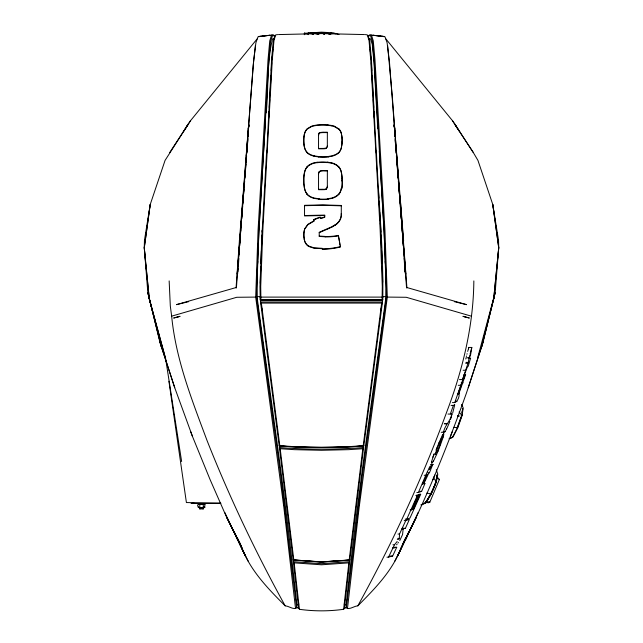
<?xml version="1.0" encoding="UTF-8"?>
<svg xmlns="http://www.w3.org/2000/svg" width="643" height="643" viewBox="0 0 643 643"><rect width="100%" height="100%" fill="white"/><g stroke="black" fill="none" stroke-linecap="round" stroke-linejoin="round"><path stroke-width="0.96" d="M341.288 213.42C341.69 218.049 339.126 222.357 335.268 224.793M327.351 186.253L327.038 187.973L326.097 188.849M241.696 547.442C250.336 570.566 268.027 588.642 285.146 605.819C288.876 605.971 293.304 610.006 296.712 607.997L280.927 477.202L256.581 297.082L258.88 230.467L265.559 119.542M376.364 151.113C378.486 200.696 383.702 250.384 382.73 300L260.278 300L259.973 286.778L262.079 230.307M318.542 173.795C318.574 169.487 324.86 171.384 327.351 170.909M327.351 145.8L327.046 147.271L326.089 148.051A10.143 7.378 0.1 0 1 323.276 148.42L318.542 148.453M464.158 376.083L463.507 378.703M260.262 283.233L260.728 266.435M303.817 178.079L303.793 179.429A94.272 71.526 11.4 0 0 303.85 182.355M397.318 539.356L398.861 539.356L399.303 538.4L399.52 534.06L406.03 520.026M260.849 263.485L261.363 250.73M261.524 246.799L262.006 235.016M473.843 280.919C473.441 325.768 462.719 369.757 446.885 411.56C422.564 478.046 392.712 542.435 358.593 604.444L357.862 605.819C354.124 605.971 349.696 610.006 346.288 607.997L362.081 477.202L386.427 297.082L384.128 230.467L379.314 151.282M303.817 178.465L303.866 177.114M270.381 87.601L269.956 95.55M270.59 83.614L271.008 75.633M271.266 70.65L271.676 62.676M266.732 153.195L271.555 60.153L273.203 41.409L274.907 35.719M268.686 118.344L269.071 111.408M269.296 107.437L269.738 99.512M303.866 137.747L303.793 139.788A79.483 56.777 9.9 0 0 303.842 142.32M303.817 138.952L303.938 136.911M342.028 143.252L342.076 142.015M266.194 112.895C268.726 88.316 266.532 62.853 272.568 38.853L273.982 38.701M266.644 151.113L262.127 232.075M239.405 240.731L236.069 287.903M246.574 155.043L237.211 274.167L253.591 61.374L255.914 42.631L258.02 36.788L259.82 36.53M238.055 271.643L238.223 268.372M238.481 264.426L238.866 258.518M239.124 254.58L239.509 248.664M239.702 245.714L240.16 238.818M404.953 271.643L404.785 268.372M303.866 177.492L303.938 176.142M246.285 155.903L253.149 65.875L255.416 45.404M246.824 153.243L247.266 147.4M247.418 145.447L247.86 139.595M248.085 136.678L248.528 130.826M248.753 127.901L248.68 124.533L248.27 128.664L248.978 124.967M245.706 161.457L248.061 131.437M248.045 131.502L248.27 128.64M243.649 194.041L244.043 189.058M244.195 187.065L244.661 181.085M244.895 178.095L245.28 173.112M245.513 170.122L245.98 164.142M246.132 162.149L246.599 156.169M236.399 287.847L243.689 190.529M242.668 200.069L245.747 161.136M246.727 153.074L247.893 138.317M248.045 136.348L248.431 131.421M240.418 234.88L240.812 229.897M241.045 226.907L241.438 221.931M241.68 218.941L242.073 213.958M242.307 210.976L242.708 205.993M242.941 203.003L243.335 198.028M239.381 241.004L242.7 199.78M341.955 144.112L342.028 142.875M258.301 250.175L258.55 247.193M257.441 265.422L257.787 261.492M400.991 547.892L401.811 546.148M271.941 59.759L272.294 55.869M272.648 51.97L272.913 49.053M303.938 176.528L304.026 175.177M344.343 604.637L344.535 602.644M394.802 561.218L407.196 535.884L405.018 540.546C428.712 492.723 448.605 443.091 466.513 392.841L481.43 347.381L493.703 299.027L498.727 247.732L498.55 240.418L492.795 204.554L477.95 160.42L473.264 152.479L452.6 120.844L385.953 39.006M493.703 299.027L498.727 247.732L492.795 204.554L498.727 247.732L495.158 292.637L477.87 356.937M349.189 559.957L362.7 449.618L363.584 447.568L363.166 445.985C335.453 448.131 307.547 448.131 279.834 445.985L279.416 447.568L293.224 560.101L321.5 562.07L349.776 560.101L363.584 447.568C335.59 449.682 307.41 449.682 279.416 447.568L280.187 448.718L293.819 559.957L321.5 561.861L349.776 560.101L349.471 558.863M341.955 143.735L341.746 145.832M407.823 519.472L409.366 519.472L405.355 528.409L403.611 528.313L403.113 529.221L402.574 534.542L399.769 540.554M303.938 137.28L304.292 134.427M349.101 560.495L349.157 559.957L321.5 561.99L293.843 559.957L293.409 561.693L298.585 608.294L297.122 607.129M349.157 559.957L349.599 561.693L348.852 562.866L343.764 607.948L343.161 609.363C328.814 611.332 314.186 611.332 299.839 609.363L296.536 606.904M304.026 175.563L304.147 174.221M382.513 298.456L382.73 300L382.095 299.734L382.288 286.432L380.15 229.816L370.689 59.469L369.042 40.646L367.346 34.891L365.377 34.601M363.584 445.069L363.801 445.92L363.215 445.695L363.319 444.868L381.645 303.078L382.464 301.993L382.239 300.45L260.769 300.45L260.536 301.993L279.207 445.92C307.346 447.978 335.662 447.978 363.801 445.92L382.464 301.993L260.536 301.993L261.355 303.078L263.292 317.819L279.793 445.695L279.207 445.92L279.424 445.069M363.046 446.909L363.166 445.985M470.355 356.254L471.809 347.445L468.723 347.445L468.482 349.245M341.867 144.595L341.425 147.528A17.072 12.49 0 0 1 338.813 152.777M380.937 309.95L381.203 307.973M381.612 305.015L381.878 303.046M435.287 454.111L435.448 453.331M304.026 136.453L304.46 133.615M324.297 34.328L323.807 34.151M442.826 434.451L442.296 435.986M465.862 358.545L465.789 359.035M304.147 174.599L304.46 172.324M463.129 408.57L461.979 415.933L457.816 427.667L453.082 436.878L450.558 438.188M461.931 412.565L462.204 410.797M452.359 436.332L452.905 436.541L457.551 427.491L461.634 415.973L462.767 408.739L462.213 408.53M429.452 469.519L429.637 468.988M468.425 361.736L469.077 357.725L465.974 357.805M304.292 173.65L304.46 172.71M237.645 273.532L237.814 272.648M436.902 474.976C436.332 484.533 430.818 493.985 425.722 502.255L425.457 502.135M437.264 475.394L435.833 482.427L431.164 493.511L425.979 502.151M423.311 503.525L425.987 502.376C431.075 494.113 436.645 484.621 437.152 475.089M437.69 475.113L436.227 482.346L431.421 493.736L426.108 502.617L423.383 503.782M457.655 416.391L457.929 415.442L458.909 415.82M341.602 146.307L341.425 147.159A17.072 12.49 0 0 1 338.813 152.407A13.439 9.846 0.3 0 1 333.243 155.429A15.392 11.293 0.3 0 1 331.651 155.903L328.565 156.418M483.19 341.835L495.158 292.637L481.43 347.381L483.19 341.835L468.257 387.753M293.529 558.863L293.224 560.101L293.819 559.957M468.723 347.445L468.434 348.586M471.809 347.445L470.025 354.253M431.847 461.714L431.662 462.486A14.178 1.053 -65.8 0 0 431.59 463.113L431.646 463.257A18.165 1.358 -65.8 0 0 432.096 463.064L433.406 461.095M468.144 349.72L467.694 351.416M461.24 385.253L461.401 384.393L459.697 389.103M466.939 354.253L467.091 353.682M469.72 355.378L469.414 356.511M466.328 356.511L466.48 355.949M469.277 357.002L469.101 357.645M459.464 379.579L462.55 379.579L468.313 362.355L465.99 362.395M469.077 358.055L470.62 358.055L468.2 366.317L467.421 366.799L462.55 379.579M463.466 378.856L463.338 379.426M457.39 393.444L458.933 393.444L465.661 374.427M443.083 437.401L440.093 445.864M457.953 394.296L459.391 390.004M458.973 393.452C459.914 395.919 457.318 404.029 452.447 402.55M464.053 376.051L454.762 402.55M460.316 388.219L459.03 392.101M458.732 392.986L458.322 394.143M452.672 413.063L454.738 404.849M463.611 378.687L465.098 374.99M463.691 378.454L463.362 379.362M452.182 414.51L452.021 414.952M451.515 416.423L451.193 417.339M454.609 404.801L453.403 405.411L450.309 414.06L447.994 414.06M457.39 427.338L461.047 417.034M450.494 436.549L452.286 431.678M451.844 413.336C451.217 420.61 444.643 425.136 443.533 432.297L441.219 432.297M441.821 437.248L440.672 440.286M439.812 446.612L437.996 451.193M440.447 440.857L437.489 447.624M435.994 450.172L436.951 447.729M400.742 548.72C392.093 571.314 374.604 588.932 357.862 605.819M422.531 484.227L426.968 474.582A6.084 0.466 -65.5 0 1 426.799 475.217M432.819 464.407L429.355 472.926L427.812 472.926M425.417 478.705L424.002 482.089M427.402 471.592L427.185 472.066A11.775 0.707 -65.6 0 0 426.156 474.349L418.376 492.53L416.833 492.53M437.899 451.418L437.923 451.362A16.324 1.519 -66.7 0 1 436.517 454.681M432.876 479.71L434.821 475.04M436.613 476.6L439.434 479.397L439 480.442L429.821 502.215L428.68 502.705L425.762 502.513M424.34 483.48L424.935 483.576L421.647 491.34L418.376 492.53M438.984 442.722L442.81 434.419M428.68 502.705L429.114 501.685M423.633 482.973L423.375 483.56L424.935 483.576M419.14 494.266L420.683 494.266L409.977 518.049M420.683 494.266L419.815 494.571L413.505 509.031L411.528 508.967M416.592 495.657L418.906 495.657L413.071 508.967M416.6 495.166L418.143 495.166L411.641 509.875L410.097 509.875M418.906 495.657C415.241 499.394 415.048 506.242 411.641 509.875M418.143 495.166L417.387 495.456L406.762 519.118L405.219 519.118M423.359 483.608L423.094 484.139M402.767 544.131L405.13 538.77M436.509 454.665L434.338 459.319A8.238 0.667 -66.5 0 1 433.39 461.144M430.038 468.417L431.879 465.042M429.862 468.811L429.508 469.486M399.858 551.356L407.775 534.068M395.18 547.297L396.723 547.297L392.664 556.002L390.349 556.002M409.02 531.335L397.495 556.259L407.196 535.884M405.018 540.546L418.183 512.503M394.923 547.024L394.352 547.965L392.809 547.965M397.141 541.494L394.489 544.758L388.501 557.176L386.957 557.176M446.604 428.793L446.081 429.821M443.702 433.663L440.551 442.038A9.364 0.699 -66.9 0 0 440.527 442.207L440.543 442.223A11.212 0.82 -67.5 0 1 440.543 442.464A11.815 0.9 -67.1 0 1 440.182 444.112M429.138 467.959L429.484 467.316M257.047 39.006L190.408 120.844L165.058 160.42L150.205 204.554L144.45 240.418L144.273 247.732L147.842 292.637L161.57 347.381L174.743 387.753L192.514 436.549L210.132 479.71L226.449 516.843L248.206 561.218M313.503 33.179L318.751 34.167L319.041 33.171M368.423 36.402L369.371 34.883L371.469 35.148L373.27 40.895L374.973 59.735L384.94 230.065L387.311 297.13L359.148 507.423L347.461 608.559M169.736 152.479L190.408 120.844M183.359 131.67L188.335 124.003L185.401 128.471M394.255 127.901L394.328 124.533L397.294 161.457M398.451 542.338L397.953 543.014M397.117 544.131L396.61 544.798M445.02 431.349L443.533 432.297M428.945 472.758L423.986 483.423L422.443 483.423M344.447 605.047L346.561 604.999M345.878 607.129L344.423 608.294L349.599 561.693L321.5 563.694L293.409 561.693L294.156 562.866L299.429 609.315M346.448 604.661L346.183 604.878C356.752 502.416 371.943 400.493 385.76 298.424L386.162 288.16L385.728 270.462L384.072 232.236L374.138 60.313L372.418 41.57L370.617 35.871L368.519 35.598M346.473 606.904L343.579 609.315M394.472 125.755L393.564 126.06M335.268 225.171C339.126 222.743 341.69 218.435 341.288 213.806L341.288 205.455L322.915 204.908L304.533 205.31L304.533 215.919L324.739 215.485M199.7 507.713C193.647 504.377 202.023 503.292 204.948 504.417L204.603 507.496L199.314 507.584M430.593 464.857L432.916 464.535L431.091 464.535M318.896 33.259L327.078 33.187L330.51 34.425M450.309 414.06L451.691 413.345M332.761 226.344L319.217 232.284L319.217 236.439L325.165 236.801M332.761 226.722L327.713 228.996M458.274 416.431L459.134 415.989M204.988 507.214L203.349 507.054M319.217 232.662L327.319 229.157M314.202 220.621L307.828 224.383L304.678 228.804A29.956 24.747 -0.8 0 0 304.364 239.292M314.202 220.999L307.828 224.769L304.678 229.181A29.956 24.747 -0.8 0 0 304.364 239.67M438.864 479.638L439.434 479.397M382.095 299.734L260.278 300L260.327 297.661M326.097 189.235L327.335 187.065L327.351 170.532C324.691 170.861 318.365 169.334 318.542 173.409L318.542 189.701L321.91 189.693M446.998 423.649L444.313 423.649M236.479 287.429L176.439 304.645L188.664 301.671M326.089 148.42L327.335 146.556L327.351 132.209L323.051 132.233M421.141 505.02L422.845 504.393M449.079 438.695L452.72 437.385M421.044 504.819L425.69 503.172M406.762 519.118L409.511 518.202M304.34 34.706L304.364 33.211L308.479 33.179M320.72 218.178L324.739 216.924M320.72 218.556L324.739 217.31L324.739 215.1L304.533 215.534M408.305 519.817L404.222 520.653M392.608 556.018L390.687 556.573M396.723 547.297L395.847 547.547M388.677 557.127L390.076 556.742M285.146 605.819L284.407 604.444C255.295 551.525 229.342 496.894 207.118 440.72C192.048 400.316 175.804 359.437 171.657 316.163L236.745 297.283L256.581 297.082M308.142 34.618L308.23 33.05L321.492 32.15L333.291 32.833L339.022 34.521M318.832 34.167L313.495 33.211M199.378 507.729L203.67 507.737M194.001 503.164L191.092 503.461L220.549 503.26M204.948 504.433L198.068 504.409M277.623 34.601L275.662 34.891L273.958 40.646L272.31 59.469L262.858 229.816L260.72 286.432L260.913 299.734M311.035 33.098L312.466 32.938M317.248 162.221L314.17 162.792A15.344 11.518 -0.1 0 0 311.3 163.788L309.034 165.034A12.032 9.066 0.1 0 0 307.185 166.658M317.248 162.599L314.17 163.169A15.344 11.518 -0.1 0 0 311.3 164.174L309.034 165.412A12.032 9.066 0.1 0 0 307.185 167.043M274.481 35.598L272.383 35.871L270.582 41.57L268.87 60.313L258.928 232.236L257.28 270.462L256.838 288.16L257.248 298.424C271.073 400.493 286.264 502.408 296.817 604.878L296.552 604.661M310.995 33.766L318.229 33.211A15.641 2.548 0 0 1 324.755 33.203L331.981 33.766M328.565 156.796L331.651 156.281A15.392 11.293 0.3 0 0 333.259 155.839A13.439 9.846 0.3 0 0 338.732 152.753M259 36.418L272.286 35.019M327.954 198.703L331.651 198.068A14.58 11.277 0.8 0 0 333.267 197.57M327.954 199.089L331.651 198.454A14.58 11.277 0.8 0 0 333.267 197.956A13.407 10.36 0.8 0 0 338.7 194.443M260.246 36.289L270.116 35.293L262.915 35.976M348.852 562.866L321.5 564.795L294.156 562.866M383.124 297.106L259.885 297.106M363.215 445.695L348.9 446.644L321.5 447.231L294.1 446.644L279.793 445.695M362.813 448.718L348.683 449.666L321.5 450.285L294.317 449.666L280.187 448.718M304.533 205.696L322.915 205.286L341.288 205.832M278.483 34.569L321.5 33.597L364.517 34.569M323.003 189.291L322.039 189.307M201.01 508.629C194.877 508.975 208.139 509.007 202.039 508.629M382.834 296.632L386.419 296.616M318.542 189.315L321.91 189.307M381.645 303.078L261.355 303.078M322.039 189.693L323.003 189.677A10.296 7.957 0.4 0 0 326.154 189.404M308.158 33.09L311.18 33.098M310.432 33.211L313.599 33.227M468.353 358.513L469.896 358.513M465.725 363.303L468.04 363.303M463.129 370.264L465.452 370.264M463.659 374.877L465.202 374.877M461.224 382.762L462.767 382.762M461.465 382.947L463.008 382.947M458.298 385.31L460.613 385.31M458.049 393.588L459.592 393.588M455.485 401.361L457.028 401.361M451.089 405.411L453.403 405.411M445.414 423.472L447.311 423.472M444.409 423.801L446.732 423.801M443.14 431.758L444.683 431.758M431.188 464.471L433.012 464.471M424.187 475.298L425.73 475.298M420.104 491.34L421.647 491.34M418.271 494.571L419.815 494.571M415.844 495.456L417.387 495.456M416.527 496.324L418.071 496.324M402.068 528.313L403.611 528.313M403.812 528.409L405.355 528.409M401.57 529.221L403.113 529.221M397.977 534.06L399.52 534.06M397.76 538.4L399.303 538.4M392.945 544.758L394.489 544.758M393.042 547.474L394.585 547.474M323.212 33.171L326.74 33.179M327.351 132.587L323.051 132.603A10.947 7.74 0 0 0 319.804 132.964M256.589 296.616L260.174 296.632M220.911 503.228L186.406 502.553L168.924 381.275M322.304 248.319L313.961 247.82L308.905 246.148M322.304 248.696L313.961 248.198L308.905 246.534M325.165 236.423L319.217 236.053M386.427 297.082L406.263 297.283L471.351 316.163M326.885 33.203L330.47 34.384M198.888 507.423L198.068 507.214M296.439 604.999L298.553 605.047M425.931 501.958L429.821 502.215M319.089 198.791L314.097 198.012A14.532 11.236 -0.4 0 1 312.916 197.658A13.27 10.304 -0.8 0 1 307.041 193.977M319.089 199.169L314.097 198.398A14.532 11.236 -0.4 0 1 312.916 198.036A13.27 10.304 -0.8 0 1 307.041 194.355M318.47 156.53L314.106 155.887M318.47 156.908L314.106 156.257M384.008 36.418L372.892 35.293L382.762 36.289M249.444 126.06L248.536 125.755M327.938 124.935L331.643 125.473A16.019 11.228 -0.2 0 1 334.521 126.285M370.714 35.019L380.093 35.976M327.327 162.1L331.651 162.824M327.327 162.478L331.651 163.201A15.336 11.55 0.2 0 1 334.545 164.198L336.096 165.018A12.434 9.388 0 0 1 338.676 167.124M369.018 38.701L370.44 38.853L372.273 44.335L374.009 62.837L377.754 128.801M330.51 32.938L331.756 33.09M453.95 427.298L457.663 427.78M383.18 36.53L384.988 36.788L387.086 42.631L389.417 61.374L394.472 127.732M313.237 34.175L312.337 34.087L313.446 34.208M413.505 509.031L413.095 508.967M426.831 493.117L431.268 493.864M394.73 128.664L394.03 124.967M331.643 125.851L327.938 125.313A39.874 27.689 0 0 0 317.256 125.337L314.178 125.851A16.067 11.22 0.1 0 0 311.333 126.687L307.185 129.122A16.372 11.606 1.1 0 0 304.541 134.001M454.336 301.671L466.569 304.645L406.529 287.429L396.353 152.407M323.807 34.087L324.337 34.28M334.778 33.645L335.509 33.862M304.412 33.203L306.245 33.854L304.348 33.227M457.848 415.852L458.829 416.23M457.004 427.282L457.551 427.491M461.087 415.772L461.634 415.973M334.513 126.301L338.668 128.777M334.513 126.671L338.668 129.155M435.986 482.363L435.448 482.113M404.977 271.322L405.797 274.167L396.434 155.043M295.547 608.559L283.86 507.423L255.689 297.13L258.068 230.065L268.027 59.735L269.738 40.895L271.531 35.148L273.629 34.883L274.577 36.402M459.094 411.986L462.004 415.539M459.649 131.67L454.665 124.003L473.264 152.479M452.6 120.844L457.607 128.471M433.366 477.275L436.3 481.912M461.578 404.455L463.193 407.855M235.804 535.884L245.513 556.259L233.98 531.335M224.817 512.503L237.99 540.546M235.234 534.068L243.15 551.356M237.87 538.77L241.414 546.807M239.14 541.454L240.739 545.111M241.141 546.028L242.001 547.86M190.714 431.678L192.514 436.549M436.267 469.728L437.843 474.325M159.81 341.835L161.57 347.381L147.842 292.637L159.81 341.835L174.743 387.753M368.093 35.719L369.797 41.409L371.453 60.153L376.276 153.195M304.348 239.775L304.766 241.149A13.471 11.196 -1.5 0 0 305.296 242.331A11.172 9.283 -1.3 0 0 308.857 246.205M304.243 239.309L304.766 241.535A13.471 11.196 -1.5 0 0 305.296 242.716A11.172 9.283 -1.3 0 0 308.857 246.59M435.279 454.464L437.891 449.987A5.875 0.482 -66.9 0 0 438.028 449.666A5.128 0.418 -66.9 0 0 438.831 447.737L439.032 447.231A8.849 0.723 -66.9 0 0 439.603 445.712A6.454 0.514 -67 0 0 440.093 444.297M341.602 134.861L341.425 134.049A16.348 11.67 -2.4 0 0 338.797 129.09M406.529 287.429L406.609 287.847M304.268 146.242L304.428 147.472M405.194 272.648L405.355 273.532M338.539 236.415L338.419 235.362L338.893 238.055M338.773 237.765L339.006 239.116M339.006 238.73L339.359 240.755M339.126 239.783L339.472 241.816M339.472 241.43L339.825 243.464M339.592 242.491L339.938 244.525M339.938 244.147L340.284 246.566L340.171 245.883M304.428 187.933L304.018 184.967M304.428 188.319L303.93 183.97M304.131 145.39L304.268 146.62M165.355 356.881L181.639 461.57M341.602 173.409L341.867 175.708M341.746 174.743L341.425 172.461A18.92 14.363 -1.6 0 0 338.797 166.69M341.746 135.311L341.955 137.353M341.867 136.517L341.425 133.672A16.348 11.67 -2.4 0 0 338.797 128.713M261.122 303.046L261.388 305.015M261.797 307.973L262.063 309.95M279.834 445.985L279.962 446.909M304.018 144.53L304.131 145.768M293.843 559.957L293.907 560.495M171.657 316.163L170.315 306.068L169.157 280.919M387.592 45.404L392.334 96.844L405.323 271.555M303.93 143.67L304.018 144.908M341.867 175.33L341.955 176.68M298.473 602.644L298.665 604.637M370.087 49.053L370.352 51.97M370.706 55.869L370.971 58.786M385.221 261.492L385.567 265.422M384.458 247.193L384.707 250.175M406.931 287.903L400.308 199.78M341.955 136.975L342.028 138.189M394.963 131.502L394.585 126.631M403.627 241.004L397.261 161.136M394.577 131.421L394.963 136.348M395.115 138.317L396.281 153.074M399.592 197.031L400.067 203.003M400.3 205.993L400.693 210.976M400.935 213.958L401.328 218.941M401.57 221.931L401.963 226.907M402.196 229.897L402.59 234.88M396.409 156.169L396.876 162.149M397.028 164.142L397.495 170.122M397.728 173.112L398.113 178.095M398.347 181.085L398.813 187.065M398.965 189.058L399.351 194.041M394.472 130.826L394.923 136.678M395.148 139.595L395.59 145.447M395.742 147.4L396.184 153.243M303.866 142.802L303.93 144.04M341.955 176.295L342.028 177.645M402.848 238.818L403.298 245.714M403.491 248.664L403.884 254.58M404.142 258.518L404.527 264.426M303.866 182.974L303.93 184.348M378.47 191.148L378.88 198.132M379.057 201.13L379.531 209.112M379.708 212.11L380.174 220.099M380.351 223.089L380.873 232.075M373.044 95.55L372.618 87.601M373.261 99.512L373.712 107.437M373.929 111.408L374.314 118.344M342.028 137.811L342.1 139.861A76.485 54.711 -9.6 0 1 342.028 142.392M371.324 62.676L371.734 70.65M371.992 75.633L372.41 83.614M303.866 143.18L303.817 141.942A79.483 56.777 9.9 0 1 303.809 139.418M342.028 177.267L342.076 178.617M303.866 183.351L303.817 181.977A94.272 71.526 11.4 0 1 303.817 179.043M380.994 235.016L381.476 246.799M381.637 250.73L382.151 263.485M382.272 266.435L382.714 282.245M342.076 138.647L342.1 139.483A76.485 54.711 -9.6 0 1 342.028 142.015M318.542 134.725L318.542 148.83L323.276 148.806A10.143 7.378 0.1 0 0 326.13 148.509M308.198 33.098L308.198 34.634M203.26 504.61L203.26 507.415M199.796 504.61L199.796 507.407M331.651 125.827A16.019 11.228 -0.2 0 1 334.521 126.655M307.113 152.68A17.12 12.426 1.8 0 1 304.517 147.464M314.138 156.185A13.479 9.862 0 0 1 307.049 152.713M328.589 156.924A39.271 28.469 0 0 1 318.454 156.996M318.735 135.07A3.255 2.307 1 0 1 319.643 132.9M327.938 124.911A39.874 27.689 0 0 0 317.256 124.959L314.178 125.473A16.067 11.22 0.1 0 0 311.333 126.309L307.185 128.753A16.372 11.606 1.1 0 0 304.541 133.623M307.113 152.303A17.12 12.426 1.8 0 1 304.517 147.086M314.138 155.807A13.479 9.862 0 0 1 307.049 152.335M328.589 156.546A39.271 28.469 0 0 1 318.454 156.627M318.735 134.692A3.255 2.307 1 0 1 319.643 132.522M319.804 132.595A10.947 7.74 0 0 1 323.051 132.273M342.036 178.625A89.433 67.997 -10.5 0 1 342.06 181.045M338.797 167.067A18.92 14.363 -1.6 0 1 341.369 172.854M317.264 162.695A36.169 27.384 0.1 0 1 327.311 162.615M304.549 172.718A18.904 14.275 0.5 0 1 307.161 167.027M307.089 194.331A19.692 15.191 1.1 0 1 304.525 188.311M327.994 199.322A38.516 28.967 0.1 0 1 319.057 199.378M341.369 188.455A19.539 15.159 0.9 0 1 338.813 194.491M342.197 181.037A70.328 53.988 -4.2 0 1 341.851 188.487M342.036 178.24A89.433 67.997 -10.5 0 1 342.06 180.659M338.676 166.746A12.434 9.388 0 0 0 336.096 164.632L334.537 163.828A15.336 11.55 0.2 0 0 331.659 162.808M317.264 162.309A36.169 27.384 0.1 0 1 327.311 162.229M304.549 172.332A18.904 14.275 0.5 0 1 307.161 166.65M307.089 193.945A19.692 15.191 1.1 0 1 304.525 187.933M327.994 198.936A38.516 28.967 0.1 0 1 319.057 199M338.7 194.057A13.407 10.36 0.8 0 1 333.235 197.522M341.369 188.077A19.539 15.159 0.9 0 1 338.813 194.106M342.197 180.651A70.328 53.988 -4.2 0 1 341.851 188.102M326.154 189.018A10.296 7.957 0.4 0 1 323.003 189.339M338.451 235.86A54.711 41.771 0.8 0 1 325.165 236.913M340.46 246.992A61.463 47.558 0.2 0 1 322.312 249.283M313.631 219.97A80.64 72.579 9.5 0 1 320.238 217.455M335.172 225.09A17.393 13.841 -0.3 0 1 332.664 226.593M338.451 235.475A54.711 41.771 0.8 0 1 325.165 236.536M335.172 224.712A17.393 13.841 -0.3 0 1 332.664 226.215M313.631 219.584A80.64 72.579 9.5 0 1 320.238 217.077M340.46 246.607A61.463 47.558 0.2 0 1 322.312 248.897M427.145 474.614A9.629 0.908 -64.9 0 1 426.012 477.54M427.434 471.729A12.024 0.659 -65.6 0 1 429.026 468.345M429.411 467.509A8.086 0.587 -66 0 1 429.789 468.634M435.641 452.929A10.264 0.643 -67 0 1 437.674 447.351M435.295 454.44A15.617 1.157 -66.2 0 1 435.311 454.062M443.75 433.72A23.51 1.648 -68.3 0 1 443.188 437.176M431.397 462.663A23.55 1.752 -65.8 0 1 433.961 454.754M432.835 457.165A48.884 2.419 -67.2 0 1 434.218 453.564M437.063 447.52A32.552 1.366 -67.4 0 1 437.417 446.636M437.545 446.363A13.061 0.619 -67.3 0 1 439.04 442.689M451.298 417.186A24.482 2.291 -68.3 0 1 450.446 419.558M449.859 421.31A9.733 0.876 -68.3 0 1 446.499 429.154M445.784 430.601A17.216 1.222 -67.9 0 1 445.245 431.18M444.924 431.871A62.258 3.834 -66.1 0 1 444.707 432.08M461.658 384.273A9.436 0.643 -70 0 1 460.766 387.223M458.475 392.31A34.457 0.788 -70.9 0 1 458.821 391.274M150.205 204.554L144.273 247.732L145.374 260.069L149.297 299.027L165.138 356.937L149.297 299.027L144.273 247.732L150.205 204.554M414.164 521.561L402.18 545.433L416.551 516.843L414.164 521.561M177.918 316.895L173.65 318.036L180.072 316.332L177.918 316.895M465.082 316.895L462.928 316.332L469.358 318.036L465.082 316.895M228.844 521.561L226.449 516.843L240.82 545.433L228.844 521.561"/></g></svg>
